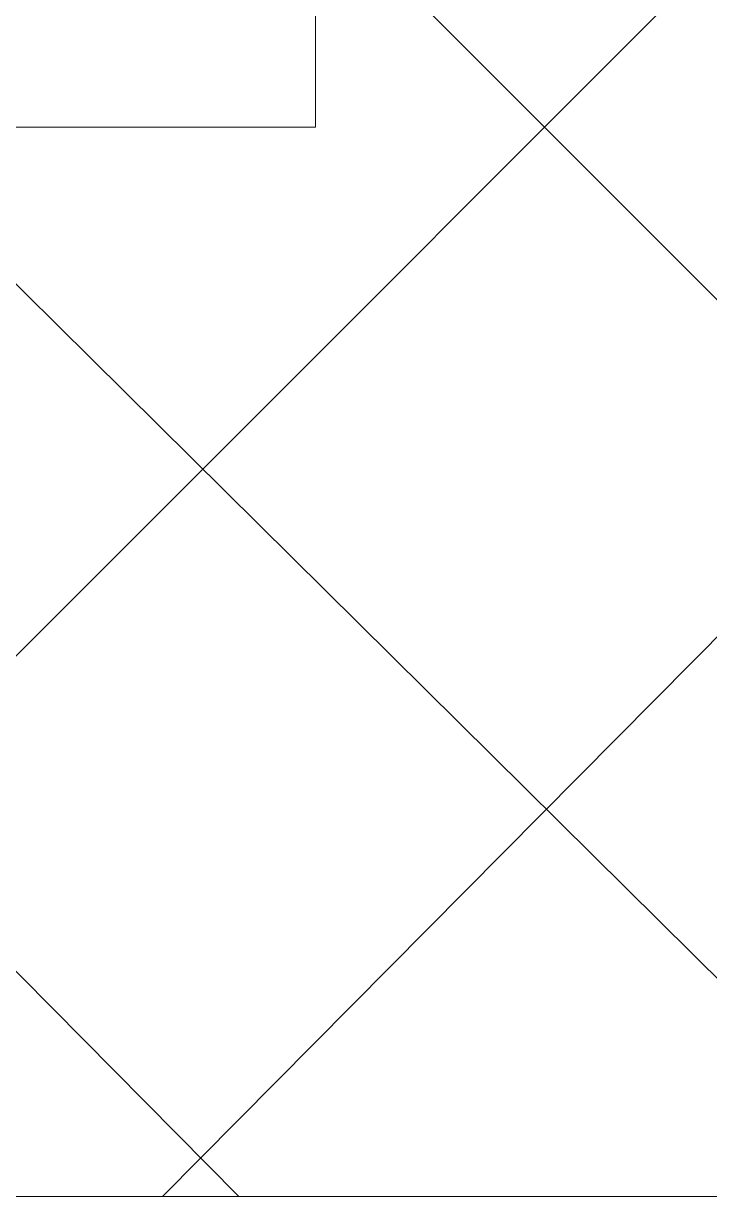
# Model space of a CAD drawing. Header units: inches. Extents: x 11 to 682, y 148 to 1119.
# Drawn here: x 366.85 to 370.63, y 750.84 to 757.29 of the extents above; entities that cross this region are included whole.
import ezdxf

# ---------------------------------------------------------------- set-up
doc = ezdxf.new("R2010")
doc.units = ezdxf.units.IN
doc.header["$MEASUREMENT"] = 0
doc.layers.add('图层 1', color=7, linetype='Continuous')

msp = doc.modelspace()

# ---------------------------------------------------------------- linework, layer by layer
at = {"layer": '图层 1', "color": 7, "lineweight": 18, "true_color": 0xffffff}
for points in [[(368.46, 764.1602), (368.46, 756.7202)], [(368.46, 764.1602), (368.46, 756.7197)], [(363.8398, 750.8398), (374.3999, 761.3999)], [(368.46, 757.98), (373.98, 752.46)], [(367.6201, 750.8398), (374.2798, 757.5601)], [(343.2598, 756.7197), (368.46, 756.7197)], [(361.8599, 750.8398), (361.8599, 756.7197), (368.46, 756.7197)], [(362.2197, 756.7202), (368.04, 750.8403)], [(365.9399, 756.7202), (371.8198, 750.9004)], [(127.5601, 750.8398), (371.52, 750.8398)], [(361.8599, 750.8398), (371.52, 750.8398)]]:
    msp.add_lwpolyline(points, dxfattribs=at)

doc.saveas('drawing.dxf')
